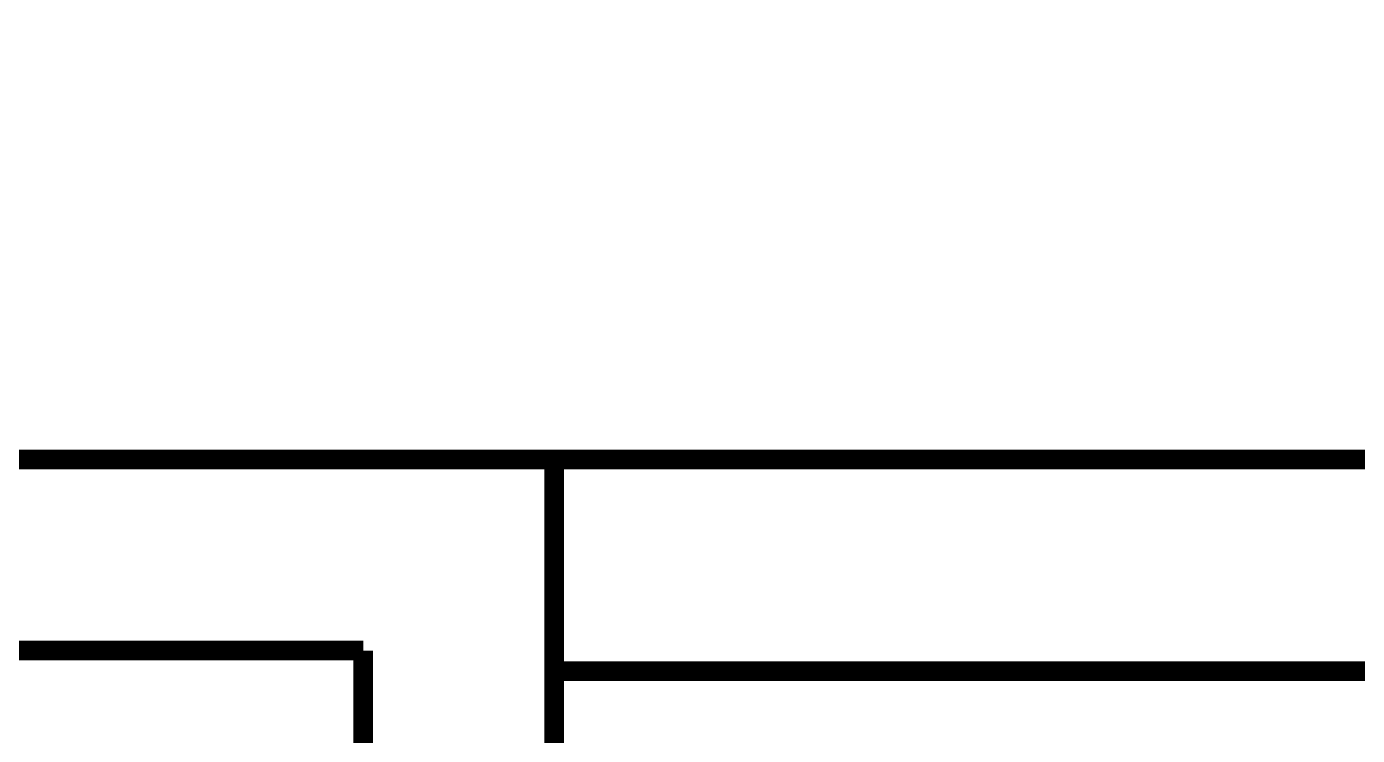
# Model space of a CAD drawing. Header units: inches. Extents: x -524 to 1067, y -71 to 1110.
# Drawn here: x 846.2 to 908.9, y 426.5 to 459.9 of the extents above; entities that cross this region are included whole.
import ezdxf

# ---------------------------------------------------------------- set-up
doc = ezdxf.new("R2010")
doc.units = ezdxf.units.IN
doc.header["$MEASUREMENT"] = 0
doc.layers.add('P', color=7, linetype='Continuous')

msp = doc.modelspace()

# ---------------------------------------------------------------- linework, layer by layer
at = {"layer": 'P', "const_width": 0.927}
for points in [[(871.051, 429.542), (911.868, 429.542), (911.868, 459.478)], [(925.773, 450.207), (930.858, 449.243), (925.58, 450.4)], [(871.051, 439.52), (799.719, 439.52)], [(871.051, 292.607), (871.051, 439.52)], [(871.051, 439.52), (911.868, 439.52)], [(862.036, 430.509), (799.719, 430.509)], [(862.036, 349.585), (862.036, 430.509)]]:
    msp.add_lwpolyline(points, dxfattribs=at)

doc.saveas('drawing.dxf')
